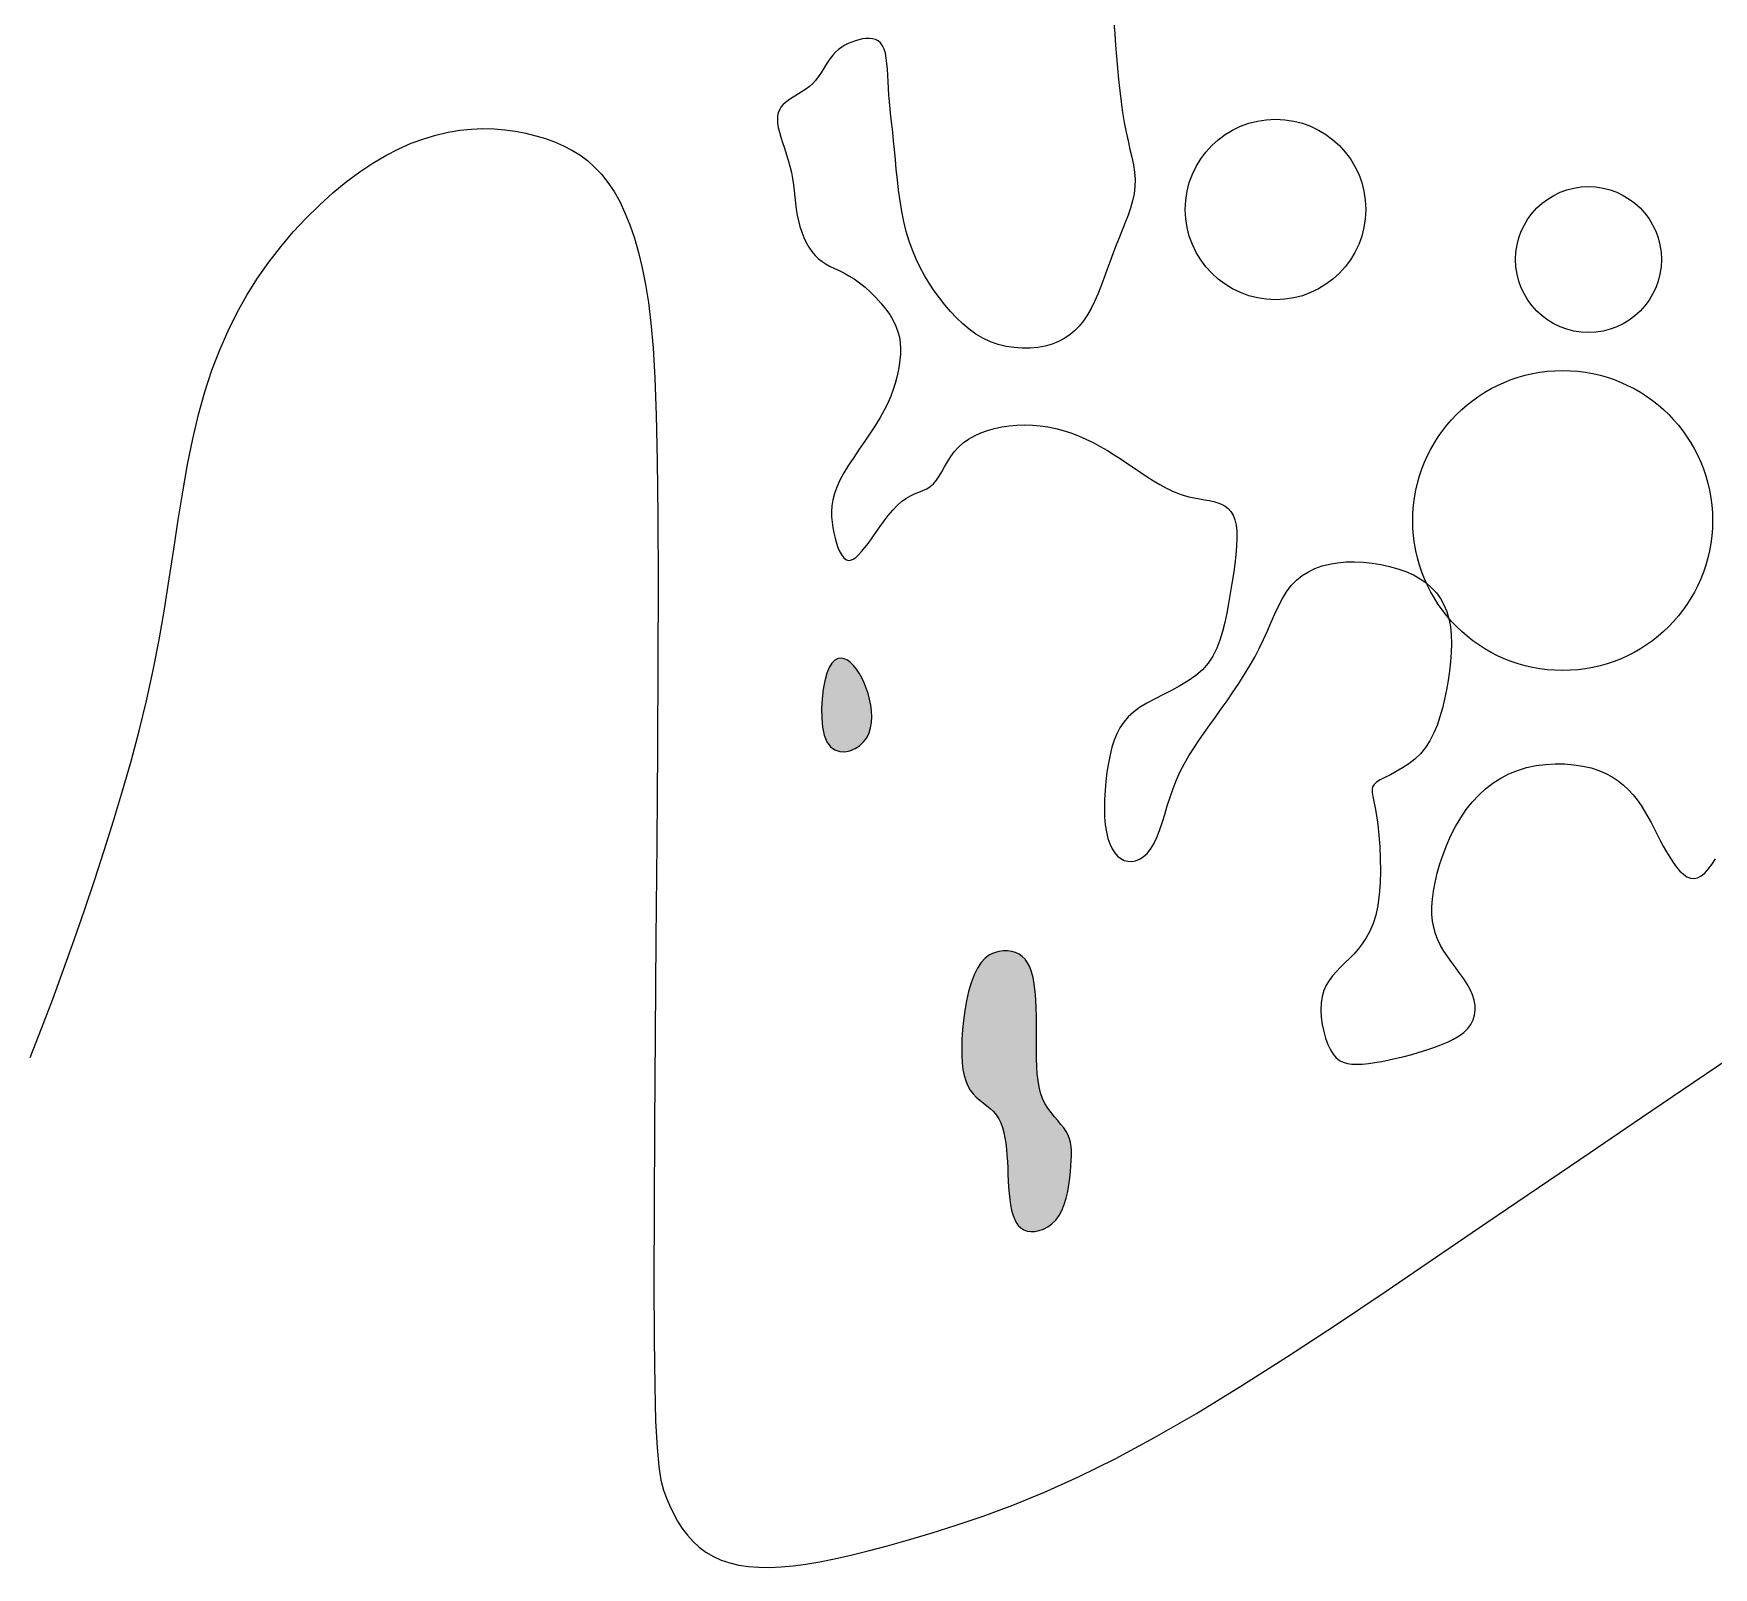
# Model space of a CAD drawing. Extents: x 140 to 359, y 73 to 259.
# Drawn here: x 176.06 to 201.13, y 204.43 to 227.32 of the extents above; entities that cross this region are included whole.
import ezdxf

# ---------------------------------------------------------------- set-up
doc = ezdxf.new("R2010")
doc.units = 0
doc.layers.add('BROWN', color=36, linetype='CONTINUOUS')

msp = doc.modelspace()

# ---------------------------------------------------------------- hatches: boundary and pattern name
at = {"layer": 'BROWN'}
for points in [[(187.901, 216.749), (187.955, 216.676), (188.019, 216.629), (188.092, 216.606), (188.169, 216.603), (188.246, 216.618), (188.322, 216.649), (188.39, 216.693), (188.449, 216.749), (188.496, 216.812), (188.53, 216.883), (188.554, 216.959), (188.567, 217.04), (188.57, 217.124), (188.566, 217.211), (188.555, 217.298), (188.538, 217.385), (188.516, 217.47), (188.489, 217.552), (188.458, 217.631), (188.423, 217.705), (188.385, 217.773), (188.344, 217.835), (188.3, 217.888), (188.255, 217.933), (188.208, 217.967), (188.16, 217.99), (188.112, 217.999), (188.065, 217.992), (188.019, 217.968), (187.976, 217.925), (187.937, 217.861), (187.901, 217.774), (187.871, 217.663), (187.847, 217.534), (187.83, 217.393), (187.822, 217.248), (187.824, 217.104), (187.837, 216.968), (187.862, 216.848)], [(189.917, 212.313), (189.913, 212.185), (189.914, 212.068), (189.92, 211.959), (189.932, 211.86), (189.95, 211.77), (189.974, 211.689), (190.004, 211.617), (190.041, 211.553), (190.084, 211.497), (190.131, 211.448), (190.183, 211.403), (190.235, 211.361), (190.288, 211.32), (190.339, 211.277), (190.387, 211.232), (190.43, 211.182), (190.466, 211.126), (190.497, 211.063), (190.522, 210.995), (190.542, 210.921), (190.559, 210.843), (190.572, 210.76), (190.581, 210.672), (190.589, 210.581), (190.595, 210.487), (190.6, 210.391), (190.604, 210.294), (190.609, 210.197), (190.614, 210.102), (190.621, 210.01), (190.63, 209.922), (190.642, 209.839), (190.657, 209.763), (190.676, 209.694), (190.699, 209.632), (190.726, 209.578), (190.758, 209.533), (190.796, 209.496), (190.84, 209.469), (190.889, 209.45), (190.946, 209.442), (191.006, 209.444), (191.07, 209.456), (191.135, 209.479), (191.199, 209.513), (191.26, 209.557), (191.317, 209.613), (191.367, 209.68), (191.409, 209.758), (191.444, 209.846), (191.473, 209.94), (191.495, 210.038), (191.513, 210.138), (191.526, 210.237), (191.536, 210.332), (191.544, 210.422), (191.549, 210.504), (191.553, 210.579), (191.552, 210.648), (191.548, 210.712), (191.539, 210.771), (191.524, 210.827), (191.502, 210.882), (191.473, 210.935), (191.436, 210.988), (191.393, 211.042), (191.346, 211.098), (191.296, 211.156), (191.247, 211.217), (191.199, 211.283), (191.156, 211.353), (191.119, 211.43), (191.09, 211.512), (191.068, 211.602), (191.053, 211.697), (191.042, 211.798), (191.036, 211.906), (191.032, 212.018), (191.031, 212.137), (191.031, 212.26), (191.031, 212.388), (191.03, 212.519), (191.028, 212.65), (191.024, 212.779), (191.018, 212.904), (191.009, 213.023), (190.995, 213.133), (190.978, 213.232), (190.956, 213.318), (190.928, 213.392), (190.896, 213.454), (190.859, 213.506), (190.816, 213.547), (190.769, 213.58), (190.717, 213.604), (190.66, 213.621), (190.598, 213.63), (190.532, 213.632), (190.465, 213.623), (190.397, 213.603), (190.329, 213.57), (190.264, 213.521), (190.203, 213.456), (190.147, 213.373), (190.097, 213.271), (190.054, 213.153), (190.017, 213.022), (189.986, 212.883), (189.96, 212.739), (189.94, 212.593), (189.926, 212.45)]]:
    msp.add_hatch(color=256, dxfattribs=at).paths.add_polyline_path(points)

# ---------------------------------------------------------------- linework, layer by layer
for points in [[(192.185, 227.479), (192.198, 227.316), (192.211, 227.148), (192.225, 226.977), (192.24, 226.805), (192.255, 226.633), (192.273, 226.464), (192.292, 226.3), (192.314, 226.141), (192.339, 225.991), (192.367, 225.85), (192.397, 225.717), (192.425, 225.592), (192.452, 225.474), (192.475, 225.36), (192.491, 225.25), (192.5, 225.143), (192.499, 225.036), (192.486, 224.93), (192.464, 224.824), (192.434, 224.716), (192.397, 224.608), (192.355, 224.498), (192.31, 224.385), (192.263, 224.271), (192.216, 224.153), (192.17, 224.032), (192.125, 223.91), (192.081, 223.787), (192.037, 223.665), (191.991, 223.545), (191.945, 223.43), (191.896, 223.32), (191.844, 223.216), (191.789, 223.121), (191.731, 223.034), (191.667, 222.955), (191.599, 222.885), (191.525, 222.823), (191.444, 222.769), (191.356, 222.723), (191.261, 222.686), (191.157, 222.657), (191.048, 222.637), (190.933, 222.626), (190.814, 222.624), (190.694, 222.633), (190.575, 222.651), (190.456, 222.681), (190.341, 222.721), (190.231, 222.773), (190.126, 222.836), (190.025, 222.908), (189.928, 222.989), (189.836, 223.077), (189.747, 223.171), (189.662, 223.271), (189.581, 223.375), (189.503, 223.483), (189.429, 223.595), (189.359, 223.71), (189.294, 223.83), (189.233, 223.955), (189.178, 224.086), (189.129, 224.222), (189.086, 224.365), (189.049, 224.514), (189.019, 224.667), (188.993, 224.824), (188.971, 224.981), (188.953, 225.138), (188.937, 225.292), (188.923, 225.441), (188.909, 225.584), (188.896, 225.719), (188.883, 225.847), (188.87, 225.968), (188.858, 226.083), (188.847, 226.194), (188.837, 226.3), (188.828, 226.403), (188.821, 226.503), (188.815, 226.601), (188.809, 226.697), (188.804, 226.788), (188.796, 226.874), (188.787, 226.954), (188.774, 227.025), (188.756, 227.087), (188.732, 227.139), (188.703, 227.18), (188.667, 227.21), (188.627, 227.231), (188.582, 227.243), (188.534, 227.248), (188.484, 227.246), (188.432, 227.239), (188.379, 227.228), (188.326, 227.213), (188.273, 227.194), (188.221, 227.172), (188.171, 227.146), (188.122, 227.116), (188.075, 227.081), (188.031, 227.042), (187.99, 226.998), (187.951, 226.949), (187.915, 226.897), (187.881, 226.842), (187.846, 226.786), (187.811, 226.73), (187.773, 226.675), (187.733, 226.622), (187.689, 226.574), (187.64, 226.53), (187.588, 226.49), (187.534, 226.453), (187.479, 226.419), (187.425, 226.387), (187.373, 226.355), (187.325, 226.323), (187.282, 226.291), (187.246, 226.257), (187.216, 226.221), (187.193, 226.181), (187.176, 226.139), (187.166, 226.092), (187.163, 226.04), (187.166, 225.983), (187.176, 225.92), (187.193, 225.851), (187.214, 225.775), (187.239, 225.695), (187.267, 225.611), (187.295, 225.523), (187.323, 225.433), (187.349, 225.341), (187.371, 225.248), (187.388, 225.156), (187.402, 225.063), (187.414, 224.971), (187.424, 224.88), (187.434, 224.789), (187.445, 224.699), (187.459, 224.611), (187.477, 224.524), (187.499, 224.439), (187.526, 224.356), (187.558, 224.277), (187.594, 224.201), (187.634, 224.131), (187.678, 224.067), (187.726, 224.009), (187.778, 223.958), (187.832, 223.916), (187.89, 223.879), (187.952, 223.846), (188.016, 223.815), (188.084, 223.783), (188.155, 223.747), (188.23, 223.706), (188.308, 223.658), (188.389, 223.6), (188.471, 223.534), (188.553, 223.461), (188.633, 223.382), (188.708, 223.299), (188.778, 223.213), (188.84, 223.126), (188.891, 223.04), (188.932, 222.954), (188.962, 222.87), (188.983, 222.787), (188.995, 222.704), (189, 222.621), (188.998, 222.538), (188.991, 222.453), (188.98, 222.368), (188.965, 222.281), (188.946, 222.192), (188.921, 222.1), (188.891, 222.006), (188.855, 221.908), (188.811, 221.806), (188.758, 221.701), (188.697, 221.59), (188.626, 221.476), (188.548, 221.357), (188.466, 221.237), (188.383, 221.116), (188.302, 220.995), (188.225, 220.877), (188.155, 220.763), (188.096, 220.654), (188.049, 220.551), (188.015, 220.454), (187.991, 220.362), (187.976, 220.274), (187.97, 220.189), (187.971, 220.107), (187.978, 220.027), (187.99, 219.947), (188.005, 219.868), (188.023, 219.791), (188.043, 219.717), (188.067, 219.649), (188.093, 219.588), (188.122, 219.537), (188.152, 219.497), (188.184, 219.47), (188.218, 219.457), (188.254, 219.459), (188.292, 219.474), (188.332, 219.501), (188.375, 219.54), (188.42, 219.589), (188.469, 219.649), (188.52, 219.717), (188.575, 219.794), (188.632, 219.876), (188.692, 219.961), (188.754, 220.046), (188.818, 220.129), (188.883, 220.207), (188.949, 220.277), (189.015, 220.336), (189.081, 220.383), (189.147, 220.42), (189.211, 220.449), (189.274, 220.475), (189.334, 220.5), (189.391, 220.527), (189.444, 220.56), (189.493, 220.601), (189.537, 220.653), (189.578, 220.714), (189.618, 220.782), (189.658, 220.855), (189.701, 220.93), (189.749, 221.006), (189.802, 221.08), (189.864, 221.149), (189.935, 221.212), (190.015, 221.268), (190.103, 221.318), (190.198, 221.361), (190.298, 221.397), (190.404, 221.427), (190.513, 221.45), (190.624, 221.467), (190.738, 221.477), (190.852, 221.48), (190.968, 221.477), (191.084, 221.467), (191.2, 221.45), (191.316, 221.427), (191.43, 221.397), (191.544, 221.361), (191.656, 221.318), (191.766, 221.269), (191.874, 221.215), (191.981, 221.158), (192.087, 221.096), (192.19, 221.033), (192.292, 220.967), (192.392, 220.901), (192.491, 220.835), (192.588, 220.77), (192.683, 220.707), (192.777, 220.647), (192.869, 220.592), (192.959, 220.541), (193.048, 220.497), (193.135, 220.46), (193.22, 220.43), (193.304, 220.408), (193.384, 220.39), (193.462, 220.376), (193.537, 220.363), (193.607, 220.35), (193.674, 220.336), (193.736, 220.318), (193.793, 220.296), (193.845, 220.267), (193.891, 220.231), (193.931, 220.186), (193.964, 220.131), (193.99, 220.065), (194.008, 219.986), (194.019, 219.894), (194.022, 219.788), (194.017, 219.668), (194.006, 219.539), (193.99, 219.401), (193.97, 219.258), (193.947, 219.111), (193.922, 218.963), (193.895, 218.816), (193.869, 218.672), (193.84, 218.532), (193.806, 218.397), (193.767, 218.268), (193.72, 218.146), (193.662, 218.031), (193.591, 217.924), (193.506, 217.827), (193.406, 217.738), (193.293, 217.659), (193.171, 217.585), (193.044, 217.517), (192.917, 217.452), (192.793, 217.389), (192.676, 217.326), (192.569, 217.261), (192.477, 217.193), (192.398, 217.121), (192.331, 217.044), (192.275, 216.961), (192.228, 216.871), (192.189, 216.774), (192.156, 216.669), (192.127, 216.554), (192.102, 216.43), (192.081, 216.299), (192.064, 216.164), (192.052, 216.026), (192.045, 215.89), (192.043, 215.756), (192.046, 215.63), (192.056, 215.512), (192.073, 215.405), (192.096, 215.309), (192.124, 215.226), (192.158, 215.154), (192.197, 215.093), (192.24, 215.044), (192.288, 215.007), (192.339, 214.981), (192.394, 214.967), (192.451, 214.965), (192.509, 214.976), (192.567, 214.999), (192.624, 215.036), (192.68, 215.086), (192.733, 215.15), (192.781, 215.229), (192.826, 215.322), (192.866, 215.428), (192.905, 215.543), (192.943, 215.666), (192.982, 215.794), (193.023, 215.925), (193.067, 216.055), (193.117, 216.183), (193.174, 216.307), (193.236, 216.426), (193.304, 216.543), (193.376, 216.658), (193.453, 216.772), (193.533, 216.886), (193.616, 217.002), (193.701, 217.12), (193.788, 217.241), (193.875, 217.364), (193.962, 217.491), (194.048, 217.619), (194.131, 217.749), (194.211, 217.88), (194.286, 218.012), (194.355, 218.145), (194.418, 218.277), (194.477, 218.408), (194.533, 218.536), (194.587, 218.659), (194.643, 218.777), (194.701, 218.888), (194.763, 218.989), (194.832, 219.081), (194.91, 219.162), (194.994, 219.231), (195.087, 219.289), (195.186, 219.337), (195.292, 219.376), (195.404, 219.404), (195.522, 219.424), (195.646, 219.435), (195.774, 219.437), (195.905, 219.432), (196.038, 219.418), (196.17, 219.397), (196.299, 219.369), (196.424, 219.333), (196.543, 219.29), (196.654, 219.24), (196.755, 219.184), (196.846, 219.121), (196.927, 219.05), (196.998, 218.973), (197.06, 218.888), (197.111, 218.795), (197.153, 218.695), (197.184, 218.586), (197.206, 218.47), (197.218, 218.346), (197.223, 218.217), (197.22, 218.083), (197.21, 217.945), (197.194, 217.806), (197.174, 217.666), (197.149, 217.526), (197.12, 217.388), (197.088, 217.253), (197.051, 217.122), (197.007, 216.996), (196.957, 216.877), (196.9, 216.766), (196.835, 216.664), (196.76, 216.572), (196.676, 216.491), (196.585, 216.421), (196.492, 216.36), (196.4, 216.307), (196.311, 216.26), (196.23, 216.219), (196.16, 216.182), (196.106, 216.148), (196.068, 216.115), (196.046, 216.08), (196.037, 216.041), (196.039, 215.993), (196.05, 215.934), (196.066, 215.859), (196.085, 215.767), (196.106, 215.653), (196.124, 215.516), (196.141, 215.359), (196.153, 215.188), (196.161, 215.008), (196.163, 214.825), (196.158, 214.644), (196.145, 214.471), (196.123, 214.31), (196.092, 214.166), (196.052, 214.039), (196.005, 213.926), (195.951, 213.826), (195.892, 213.737), (195.83, 213.656), (195.765, 213.583), (195.699, 213.515), (195.633, 213.45), (195.568, 213.387), (195.507, 213.323), (195.449, 213.259), (195.398, 213.19), (195.353, 213.117), (195.318, 213.037), (195.292, 212.949), (195.278, 212.852), (195.274, 212.748), (195.28, 212.64), (195.294, 212.532), (195.316, 212.426), (195.344, 212.326), (195.378, 212.234), (195.416, 212.154), (195.458, 212.088), (195.503, 212.036), (195.553, 211.997), (195.608, 211.968), (195.669, 211.95), (195.737, 211.94), (195.811, 211.938), (195.893, 211.942), (195.984, 211.951), (196.081, 211.965), (196.184, 211.982), (196.291, 212.004), (196.402, 212.029), (196.515, 212.056), (196.629, 212.086), (196.742, 212.119), (196.854, 212.153), (196.962, 212.189), (197.066, 212.227), (197.164, 212.269), (197.255, 212.314), (197.336, 212.362), (197.408, 212.415), (197.467, 212.472), (197.514, 212.534), (197.547, 212.601), (197.568, 212.671), (197.578, 212.744), (197.575, 212.82), (197.562, 212.897), (197.537, 212.976), (197.502, 213.055), (197.458, 213.135), (197.406, 213.215), (197.349, 213.295), (197.288, 213.376), (197.227, 213.457), (197.167, 213.54), (197.111, 213.624), (197.06, 213.709), (197.018, 213.796), (196.984, 213.886), (196.958, 213.979), (196.941, 214.076), (196.932, 214.178), (196.931, 214.286), (196.939, 214.4), (196.954, 214.522), (196.978, 214.652), (197.01, 214.788), (197.05, 214.928), (197.098, 215.07), (197.153, 215.212), (197.215, 215.352), (197.285, 215.488), (197.361, 215.618), (197.444, 215.739), (197.533, 215.852), (197.63, 215.956), (197.732, 216.051), (197.842, 216.135), (197.958, 216.209), (198.08, 216.272), (198.21, 216.324), (198.345, 216.365), (198.485, 216.395), (198.628, 216.413), (198.771, 216.422), (198.912, 216.42), (199.05, 216.409), (199.182, 216.389), (199.306, 216.36), (199.42, 216.323), (199.526, 216.278), (199.622, 216.226), (199.71, 216.168), (199.791, 216.104), (199.865, 216.034), (199.933, 215.96), (199.996, 215.883), (200.053, 215.802), (200.106, 215.718), (200.156, 215.632), (200.203, 215.545), (200.249, 215.457), (200.294, 215.368), (200.339, 215.28), (200.384, 215.194), (200.432, 215.108), (200.48, 215.027), (200.53, 214.951), (200.581, 214.882), (200.633, 214.822), (200.685, 214.774), (200.738, 214.738), (200.791, 214.716), (200.844, 214.711), (200.897, 214.722), (200.95, 214.749), (201.003, 214.791), (201.056, 214.849), (201.109, 214.92), (201.163, 215.006)], [(176.008, 212.037), (176.181, 212.473), (176.347, 212.912), (176.509, 213.353), (176.666, 213.796), (176.819, 214.239), (176.969, 214.683), (177.115, 215.127), (177.256, 215.571), (177.391, 216.017), (177.519, 216.464), (177.638, 216.913), (177.747, 217.364), (177.846, 217.818), (177.934, 218.274), (178.013, 218.729), (178.086, 219.181), (178.154, 219.627), (178.221, 220.061), (178.289, 220.483), (178.36, 220.887), (178.438, 221.272), (178.524, 221.634), (178.619, 221.974), (178.724, 222.295), (178.839, 222.598), (178.964, 222.885), (179.099, 223.158), (179.245, 223.418), (179.403, 223.668), (179.572, 223.908), (179.751, 224.139), (179.938, 224.359), (180.131, 224.566), (180.328, 224.761), (180.528, 224.941), (180.729, 225.106), (180.929, 225.255), (181.126, 225.386), (181.32, 225.501), (181.511, 225.6), (181.699, 225.683), (181.885, 225.751), (182.067, 225.806), (182.247, 225.848), (182.423, 225.877), (182.597, 225.895), (182.767, 225.902), (182.934, 225.898), (183.097, 225.885), (183.255, 225.863), (183.409, 225.834), (183.557, 225.796), (183.7, 225.753), (183.837, 225.703), (183.968, 225.646), (184.094, 225.582), (184.214, 225.508), (184.327, 225.424), (184.435, 225.328), (184.538, 225.221), (184.634, 225.099), (184.724, 224.964), (184.809, 224.813), (184.888, 224.647), (184.961, 224.465), (185.028, 224.268), (185.089, 224.054), (185.145, 223.823), (185.194, 223.575), (185.238, 223.306), (185.276, 222.997), (185.308, 222.629), (185.335, 222.178), (185.355, 221.624), (185.37, 220.945), (185.378, 220.119), (185.381, 219.125), (185.379, 217.953), (185.371, 216.643), (185.362, 215.244), (185.35, 213.808), (185.339, 212.384), (185.329, 211.025), (185.322, 209.78), (185.319, 208.7), (185.322, 207.824), (185.331, 207.136), (185.345, 206.61), (185.366, 206.219), (185.392, 205.936), (185.424, 205.734), (185.462, 205.585), (185.506, 205.464), (185.555, 205.348), (185.611, 205.233), (185.674, 205.121), (185.743, 205.013), (185.82, 204.911), (185.904, 204.817), (185.997, 204.731), (186.097, 204.655), (186.207, 204.591), (186.325, 204.538), (186.452, 204.496), (186.588, 204.465), (186.732, 204.443), (186.885, 204.432), (187.047, 204.43), (187.218, 204.437), (187.398, 204.453), (187.589, 204.479), (187.795, 204.513), (188.016, 204.558), (188.257, 204.613), (188.519, 204.678), (188.805, 204.754), (189.118, 204.842), (189.459, 204.942), (189.832, 205.058), (190.236, 205.196), (190.674, 205.359), (191.147, 205.553), (191.657, 205.783), (192.205, 206.052), (192.792, 206.367), (193.418, 206.729), (194.081, 207.134), (194.774, 207.575), (195.493, 208.047), (196.232, 208.542), (196.986, 209.053), (197.751, 209.575), (198.521, 210.101), (199.291, 210.624), (200.061, 211.146), (200.829, 211.665), (201.595, 212.182)]]:
    msp.add_lwpolyline(points, dxfattribs=at)
for points in [[(187.901, 216.749), (187.955, 216.676), (188.019, 216.629), (188.092, 216.606), (188.169, 216.603), (188.246, 216.618), (188.322, 216.649), (188.39, 216.693), (188.449, 216.749), (188.496, 216.812), (188.53, 216.883), (188.554, 216.959), (188.567, 217.04), (188.57, 217.124), (188.566, 217.211), (188.555, 217.298), (188.538, 217.385), (188.516, 217.47), (188.489, 217.552), (188.458, 217.631), (188.423, 217.705), (188.385, 217.773), (188.344, 217.835), (188.3, 217.888), (188.255, 217.933), (188.208, 217.967), (188.16, 217.99), (188.112, 217.999), (188.065, 217.992), (188.019, 217.968), (187.976, 217.925), (187.937, 217.861), (187.901, 217.774), (187.871, 217.663), (187.847, 217.534), (187.83, 217.393), (187.822, 217.248), (187.824, 217.104), (187.837, 216.968), (187.862, 216.848)], [(189.917, 212.313), (189.913, 212.185), (189.914, 212.068), (189.92, 211.959), (189.932, 211.86), (189.95, 211.77), (189.974, 211.689), (190.004, 211.617), (190.041, 211.553), (190.084, 211.497), (190.131, 211.448), (190.183, 211.403), (190.235, 211.361), (190.288, 211.32), (190.339, 211.277), (190.387, 211.232), (190.43, 211.182), (190.466, 211.126), (190.497, 211.063), (190.522, 210.995), (190.542, 210.921), (190.559, 210.843), (190.572, 210.76), (190.581, 210.672), (190.589, 210.581), (190.595, 210.487), (190.6, 210.391), (190.604, 210.294), (190.609, 210.197), (190.614, 210.102), (190.621, 210.01), (190.63, 209.922), (190.642, 209.839), (190.657, 209.763), (190.676, 209.694), (190.699, 209.632), (190.726, 209.578), (190.758, 209.533), (190.796, 209.496), (190.84, 209.469), (190.889, 209.45), (190.946, 209.442), (191.006, 209.444), (191.07, 209.456), (191.135, 209.479), (191.199, 209.513), (191.26, 209.557), (191.317, 209.613), (191.367, 209.68), (191.409, 209.758), (191.444, 209.846), (191.473, 209.94), (191.495, 210.038), (191.513, 210.138), (191.526, 210.237), (191.536, 210.332), (191.544, 210.422), (191.549, 210.504), (191.553, 210.579), (191.552, 210.648), (191.548, 210.712), (191.539, 210.771), (191.524, 210.827), (191.502, 210.882), (191.473, 210.935), (191.436, 210.988), (191.393, 211.042), (191.346, 211.098), (191.296, 211.156), (191.247, 211.217), (191.199, 211.283), (191.156, 211.353), (191.119, 211.43), (191.09, 211.512), (191.068, 211.602), (191.053, 211.697), (191.042, 211.798), (191.036, 211.906), (191.032, 212.018), (191.031, 212.137), (191.031, 212.26), (191.031, 212.388), (191.03, 212.519), (191.028, 212.65), (191.024, 212.779), (191.018, 212.904), (191.009, 213.023), (190.995, 213.133), (190.978, 213.232), (190.956, 213.318), (190.928, 213.392), (190.896, 213.454), (190.859, 213.506), (190.816, 213.547), (190.769, 213.58), (190.717, 213.604), (190.66, 213.621), (190.598, 213.63), (190.532, 213.632), (190.465, 213.623), (190.397, 213.603), (190.329, 213.57), (190.264, 213.521), (190.203, 213.456), (190.147, 213.373), (190.097, 213.271), (190.054, 213.153), (190.017, 213.022), (189.986, 212.883), (189.96, 212.739), (189.94, 212.593), (189.926, 212.45)]]:
    msp.add_lwpolyline(points, close=True, dxfattribs=at)
for centre, radius in [((194.597, 224.695), 1.347), ((199.268, 223.948), 1.089), ((198.882, 220.053), 2.238)]:
    msp.add_circle(centre, radius, dxfattribs=at)

doc.saveas('drawing.dxf')
